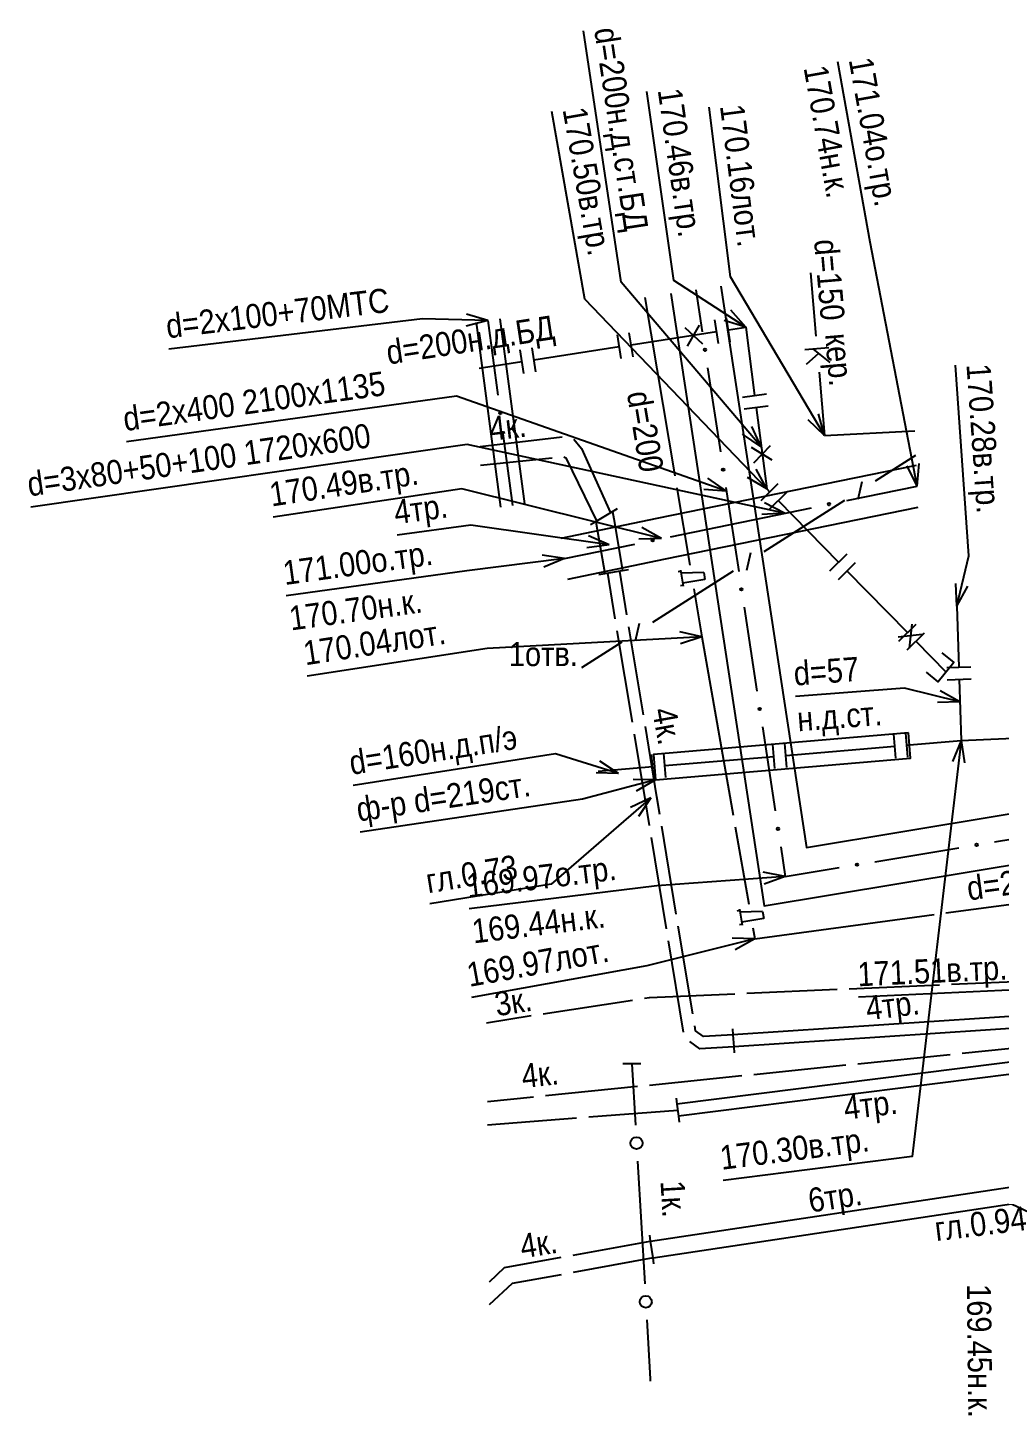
# Model space of a CAD drawing. Header units: metres. Extents: x -3947 to -3704, y 4976 to 6609.
# Drawn here: x -3939.6 to -3899.3, y 6161.8 to 6219.3 of the extents above; entities that cross this region are included whole.
import ezdxf
from ezdxf.enums import TextEntityAlignment as Align

# ---------------------------------------------------------------- set-up
doc = ezdxf.new("R2010")
doc.units = ezdxf.units.M
doc.header["$MEASUREMENT"] = 0
for name, color, linetype, lineweight in [('Газопровод', 7, 'Continuous', 25), ('Дренаж', 7, 'Continuous', 25), ('Кабели', 7, 'Continuous', 25), ('Кабель связи', 7, 'Continuous', 25), ('Кабель электрический', 7, 'Continuous', 25), ('Канализация самотёчная', 7, 'Continuous', 25), ('Теплосеть', 7, 'Continuous', 25)]:
    doc.layers.add(name, color=color, linetype=linetype, lineweight=lineweight)
doc.styles.add('Style-RUSSIAN_1251', font='RUSSIAN_1251.shx')
doc.styles.add('Style-RUSSIAN_1251 I 0.00000', font='RUSSIAN_1251.shx')

msp = doc.modelspace()

# ---------------------------------------------------------------- linework, layer by layer
at = {"layer": 'Газопровод', "linetype": 'Continuous'}
for p, q in [((-3910.932, 6206.2), (-3911.084, 6207.189)), ((-3909.797, 6206.881), (-3910.688, 6207.16)), ((-3910.438, 6206.277), (-3910.59, 6207.265)), ((-3909.797, 6206.881), (-3910.417, 6207.58)), ((-3914.965, 6205.58), (-3915.117, 6206.568)), ((-3914.47, 6205.656), (-3914.623, 6206.644)), ((-3914.547, 6206.15), (-3911.008, 6206.695)), ((-3912.322, 6206.871), (-3911.583, 6206.196)), ((-3911.729, 6206.964), (-3912.225, 6206.096)), ((-3918.997, 6204.959), (-3919.15, 6205.947)), ((-3918.503, 6205.035), (-3918.655, 6206.024)), ((-3918.579, 6205.529), (-3915.041, 6206.074)), ((-3920.843, 6205.181), (-3919.073, 6205.453)), ((-3909.926, 6203.985), (-3908.934, 6204.114)), ((-3909.861, 6203.49), (-3908.87, 6203.618)), ((-3909.154, 6201.922), (-3909.547, 6202.769)), ((-3909.154, 6201.922), (-3909.927, 6202.445)), ((-3908.783, 6201.969), (-3909.474, 6201.246)), ((-3908.704, 6201.374), (-3909.56, 6201.89)), ((-3908.927, 6200.174), (-3909.369, 6200.997)), ((-3908.927, 6200.174), (-3909.73, 6200.651)), ((-3909.164, 6199.701), (-3908.449, 6200.401)), ((-3908.814, 6199.344), (-3908.1, 6200.044)), ((-3908.457, 6199.694), (-3905.952, 6197.136)), ((-3906.309, 6196.786), (-3905.594, 6197.486)), ((-3905.959, 6196.429), (-3905.244, 6197.129)), ((-3905.602, 6196.779), (-3903.096, 6194.221)), ((-3901.051, 6195.323), (-3901.083, 6196.257)), ((-3901.051, 6195.323), (-3900.597, 6196.14)), ((-3901.051, 6195.323), (-3900.967, 6192.785)), ((-3903.454, 6193.871), (-3902.739, 6194.571)), ((-3902.91, 6194.565), (-3903.027, 6193.571)), ((-3902.488, 6194.137), (-3903.483, 6194.034)), ((-3903.104, 6193.514), (-3902.389, 6194.214)), ((-3902.747, 6193.864), (-3901.494, 6192.585)), ((-3901.467, 6192.769), (-3900.468, 6192.802)), ((-3901.45, 6192.269), (-3900.451, 6192.302)), ((-3900.951, 6192.286), (-3900.867, 6189.748)), ((-3900.92, 6191.35), (-3901.735, 6191.807)), ((-3900.92, 6191.35), (-3901.854, 6191.322)), ((-3903.582, 6189.017), (-3903.666, 6190.013)), ((-3903.083, 6189.059), (-3903.168, 6190.055)), ((-3908.597, 6188.593), (-3908.681, 6189.589)), ((-3908.099, 6188.635), (-3908.183, 6189.631)), ((-3908.141, 6189.133), (-3903.624, 6189.515)), ((-3900.867, 6189.748), (-3901.221, 6188.883)), ((-3900.867, 6189.748), (-3900.724, 6188.825)), ((-3915.066, 6188.384), (-3915.851, 6188.89)), ((-3913.613, 6188.168), (-3913.697, 6189.165)), ((-3913.114, 6188.211), (-3913.199, 6189.207)), ((-3913.156, 6188.709), (-3908.639, 6189.091)), ((-3915.066, 6188.384), (-3916, 6188.412)), ((-3915.913, 6188.475), (-3913.655, 6188.667)), ((-3913.532, 6188.12), (-3914.466, 6188.131)), ((-3913.532, 6188.12), (-3914.338, 6187.648))]:
    msp.add_line(p, q, dxfattribs=at)
at = {"layer": 'Газопровод', "linetype": 'Continuous', "flags": 128}
for points in [[(-3909.154, 6201.922), (-3914.959, 6208.741), (-3916.529, 6219.156)], [(-3909.797, 6206.881), (-3912.783, 6208.815), (-3913.894, 6216.644)], [(-3908.927, 6200.174), (-3916.47, 6208.04), (-3917.835, 6215.822)], [(-3910.514, 6206.771), (-3909.797, 6206.881), (-3909.43, 6204.05)], [(-3901.051, 6195.323), (-3900.549, 6197.41), (-3901.098, 6205.299)], [(-3909.365, 6203.554), (-3908.927, 6200.174), (-3908.807, 6200.051)], [(-3901.666, 6193.381), (-3901.173, 6192.985), (-3901.815, 6192.185), (-3902.308, 6192.581)], [(-3900.92, 6191.35), (-3903.22, 6191.914), (-3907.737, 6191.573)], [(-3903.054, 6190.065), (-3913.621, 6189.171), (-3913.532, 6188.12), (-3902.965, 6189.014), (-3903.054, 6190.065)], [(-3900.867, 6189.748), (-3899.014, 6189.832), (-3898.794, 6189.842)], [(-3900.867, 6189.748), (-3902.901, 6172.502), (-3910.739, 6171.509)], [(-3903.126, 6189.557), (-3903.012, 6189.567), (-3900.867, 6189.748)], [(-3915.066, 6188.384), (-3917.689, 6189.198), (-3926.074, 6187.878)], [(-3913.532, 6188.12), (-3916.569, 6187.315), (-3925.784, 6185.944)]]:
    msp.add_lwpolyline(points, dxfattribs=at)
at = {"layer": 'Дренаж', "linetype": 'Continuous'}
for p, q in [((-3913.981, 6208.112), (-3912.736, 6200.716)), ((-3912.653, 6200.223), (-3912.113, 6197.018)), ((-3912.594, 6196.748), (-3912.489, 6196.767)), ((-3912.495, 6196.808), (-3912.386, 6196.148)), ((-3912.499, 6196.171), (-3912.393, 6196.189)), ((-3911.539, 6196.717), (-3912.475, 6196.683)), ((-3911.49, 6196.423), (-3912.406, 6196.268)), ((-3911.539, 6196.717), (-3911.49, 6196.423)), ((-3911.947, 6196.032), (-3911.613, 6194.048)), ((-3911.613, 6194.048), (-3912.525, 6194.249)), ((-3911.613, 6194.048), (-3912.498, 6193.75)), ((-3911.613, 6194.048), (-3910.322, 6186.66)), ((-3910.236, 6186.167), (-3909.676, 6182.966)), ((-3901.498, 6182.603), (-3898.277, 6183.037)), ((-3910.155, 6182.693), (-3910.05, 6182.712)), ((-3910.057, 6182.753), (-3909.944, 6182.094)), ((-3909.101, 6182.668), (-3910.036, 6182.629)), ((-3909.049, 6182.375), (-3909.965, 6182.214)), ((-3909.426, 6181.534), (-3901.993, 6182.536)), ((-3909.101, 6182.668), (-3909.049, 6182.375)), ((-3910.057, 6182.117), (-3909.951, 6182.135)), ((-3909.504, 6181.981), (-3909.426, 6181.534)), ((-3909.426, 6181.534), (-3910.36, 6181.558)), ((-3909.426, 6181.534), (-3910.238, 6181.073))]:
    msp.add_line(p, q, dxfattribs=at)
at = {"layer": 'Дренаж', "linetype": 'Continuous', "flags": 128}
for points in [[(-3911.613, 6194.048), (-3920.514, 6193.566), (-3927.981, 6192.419)], [(-3909.426, 6181.534), (-3913.892, 6180.416), (-3921.171, 6179.092)]]:
    msp.add_lwpolyline(points, dxfattribs=at)
at = {"layer": 'Кабели', "linetype": 'Continuous'}
for p, q in [((-3914.141, 6176.351), (-3914.891, 6176.351)), ((-3914.516, 6176.351), (-3914.369, 6173.813)), ((-3914.282, 6172.315), (-3913.987, 6167.238))]:
    msp.add_line(p, q, dxfattribs=at)
at = {"layer": 'Кабели', "linetype": 'Continuous', "flags": 128}
msp.add_lwpolyline([(-3913.9, 6165.741), (-3913.758, 6163.296), (-3913.753, 6163.202)], dxfattribs=at)
at = {"layer": 'Кабели', "linetype": 'Continuous'}
for centre in [(-3914.325, 6173.064), (-3913.944, 6166.489)]:
    msp.add_circle(centre, 0.25, dxfattribs=at)
at = {"layer": 'Кабель связи', "linetype": 'Continuous'}
for p, q in [((-3904.421, 6200.515), (-3902.745, 6201.58)), ((-3905.135, 6199.747), (-3904.972, 6200.479)), ((-3909.038, 6197.582), (-3905.687, 6199.711)), ((-3909.752, 6196.814), (-3909.589, 6197.545)), ((-3913.655, 6194.648), (-3910.304, 6196.777)), ((-3914.369, 6193.88), (-3914.206, 6194.612)), ((-3916.596, 6192.779), (-3914.921, 6193.844))]:
    msp.add_line(p, q, dxfattribs=at)
at = {"layer": 'Кабель связи', "linetype": 'Continuous', "flags": 128}
msp.add_lwpolyline([(-3884.654, 6190.314), (-3897.995, 6179.44), (-3905.123, 6179.11)], dxfattribs=at)
at = {"layer": 'Кабель электрический', "linetype": 'Continuous'}
for p, q in [((-3920.807, 6201.937), (-3917.408, 6202.333)), ((-3917.825, 6201.455), (-3920.798, 6201.144)), ((-3916.014, 6198.832), (-3915.322, 6199.236)), ((-3915.322, 6199.236), (-3915.107, 6199.362)), ((-3916.23, 6198.706), (-3916.014, 6198.832)), ((-3915.464, 6197.856), (-3916.32, 6198.229)), ((-3915.464, 6197.856), (-3916.391, 6197.734)), ((-3915.64, 6196.667), (-3914.9, 6196.795)), ((-3914.723, 6194.952), (-3915.023, 6196.772)), ((-3914.9, 6196.795), (-3914.654, 6196.838)), ((-3915.886, 6196.625), (-3915.639, 6196.667)), ((-3915.204, 6194.795), (-3915.517, 6196.69)), ((-3914.041, 6190.819), (-3914.641, 6194.459)), ((-3914.496, 6190.51), (-3915.122, 6194.301)), ((-3913.726, 6187.379), (-3914.57, 6186.979)), ((-3913.726, 6187.379), (-3914.243, 6186.601)), ((-3912.676, 6182.553), (-3913.277, 6186.193)), ((-3913.081, 6181.94), (-3913.707, 6185.732)), ((-3911.994, 6178.421), (-3912.594, 6182.06)), ((-3912.374, 6177.656), (-3913, 6181.447)), ((-3905.507, 6179.461), (-3901.761, 6179.626)), ((-3901.262, 6179.648), (-3897.516, 6179.812)), ((-3918.197, 6178.425), (-3914.49, 6178.991)), ((-3909.753, 6179.275), (-3906.007, 6179.439)), ((-3920.542, 6178.051), (-3918.691, 6178.346)), ((-3910.343, 6177.803), (-3910.326, 6177.553)), ((-3910.327, 6177.553), (-3910.293, 6177.055)), ((-3910.293, 6177.054), (-3910.277, 6176.805)), ((-3905.146, 6176.352), (-3901.327, 6176.742)), ((-3900.829, 6176.793), (-3897.009, 6177.183)), ((-3909.464, 6175.911), (-3905.644, 6176.301)), ((-3913.781, 6175.47), (-3909.961, 6175.86)), ((-3920.506, 6174.784), (-3918.596, 6174.979)), ((-3918.098, 6175.03), (-3914.279, 6175.42)), ((-3912.68, 6174.93), (-3912.649, 6174.682)), ((-3916.307, 6174.146), (-3912.618, 6174.434)), ((-3912.649, 6174.682), (-3912.587, 6174.186)), ((-3920.495, 6173.819), (-3916.806, 6174.107)), ((-3912.587, 6174.186), (-3912.555, 6173.938)), ((-3913.742, 6169.006), (-3913.779, 6169.253)), ((-3916.951, 6168.423), (-3913.753, 6169.004)), ((-3913.638, 6168.314), (-3913.742, 6169.006)), ((-3916.938, 6167.714), (-3913.627, 6168.316)), ((-3913.601, 6168.067), (-3913.638, 6168.314))]:
    msp.add_line(p, q, dxfattribs=at)
at = {"layer": 'Кабель электрический', "linetype": 'Continuous', "flags": 128}
for points in [[(-3916.929, 6202.232), (-3916.6, 6201.846), (-3915.402, 6199.19)], [(-3915.971, 6198.857), (-3917.221, 6201.439), (-3917.331, 6201.486)], [(-3915.322, 6199.236), (-3915.271, 6198.938), (-3914.9, 6196.795)], [(-3915.464, 6197.856), (-3921.198, 6198.668), (-3924.248, 6198.264)], [(-3916.014, 6198.832), (-3916.01, 6198.811), (-3915.64, 6196.667)], [(-3913.789, 6186.225), (-3913.973, 6187.338), (-3914.415, 6190.017)], [(-3913.358, 6186.686), (-3913.479, 6187.42), (-3913.959, 6190.326)], [(-3913.726, 6187.379), (-3917.868, 6183.795), (-3922.89, 6182.974)], [(-3913.996, 6179.066), (-3913.793, 6179.097), (-3910.252, 6179.253)], [(-3893.637, 6178.66), (-3910.327, 6177.553)], [(-3910.325, 6177.554), (-3911.55, 6177.478), (-3911.878, 6177.72), (-3911.912, 6177.927)], [(-3893.603, 6178.162), (-3910.293, 6177.055)], [(-3910.295, 6177.054), (-3911.7, 6176.968), (-3912.113, 6177.272)], [(-3894.242, 6176.997), (-3912.649, 6174.682)], [(-3894.18, 6176.501), (-3912.587, 6174.186)], [(-3913.742, 6169.006), (-3898.677, 6171.272), (-3896.47, 6170.226)], [(-3913.638, 6168.314), (-3898.783, 6170.548), (-3896.77, 6169.594)], [(-3920.423, 6167.318), (-3919.794, 6167.906), (-3917.443, 6168.333)], [(-3920.412, 6166.37), (-3919.466, 6167.254), (-3917.43, 6167.624)]]:
    msp.add_lwpolyline(points, dxfattribs=at)
at = {"layer": 'Канализация самотёчная', "linetype": 'Continuous'}
for p, q in [((-3907.111, 6209.127), (-3906.888, 6206.505)), ((-3906.36, 6206.019), (-3907.347, 6205.935)), ((-3906.996, 6205.965), (-3906.309, 6205.421)), ((-3906.778, 6205.793), (-3907.296, 6205.338)), ((-3906.76, 6205.01), (-3906.537, 6202.388)), ((-3906.537, 6202.388), (-3906.78, 6203.29)), ((-3906.537, 6202.388), (-3907.21, 6203.035))]:
    msp.add_line(p, q, dxfattribs=at)
at = {"layer": 'Канализация самотёчная', "linetype": 'Continuous', "flags": 128}
for points in [[(-3906.537, 6202.388), (-3910.424, 6208.962), (-3911.315, 6215.993)], [(-3906.537, 6202.388), (-3902.792, 6202.589)]]:
    msp.add_lwpolyline(points, dxfattribs=at)
at = {"layer": 'Теплосеть', "linetype": 'Continuous'}
for p, q in [((-3911.87, 6208.424), (-3911.604, 6206.684)), ((-3920.481, 6207.152), (-3921.387, 6206.926)), ((-3920.481, 6207.152), (-3921.374, 6207.426)), ((-3920.481, 6207.152), (-3920.074, 6204.064)), ((-3911.378, 6205.201), (-3910.847, 6201.72)), ((-3919.877, 6202.577), (-3919.47, 6199.49)), ((-3902.686, 6200.297), (-3903.102, 6201.133)), ((-3902.686, 6200.297), (-3902.611, 6201.228)), ((-3910.597, 6200.086), (-3911.364, 6200.62)), ((-3910.621, 6200.237), (-3910.09, 6196.757)), ((-3905.607, 6199.697), (-3902.686, 6200.297)), ((-3910.597, 6200.086), (-3911.529, 6200.148)), ((-3912.92, 6198.193), (-3907.077, 6199.395)), ((-3908.193, 6199.165), (-3909.126, 6199.112)), ((-3908.193, 6199.165), (-3909.019, 6199.601)), ((-3913.292, 6198.117), (-3914.105, 6198.577)), ((-3917.312, 6197.292), (-3914.39, 6197.892)), ((-3913.292, 6198.117), (-3914.226, 6198.092)), ((-3917.312, 6197.292), (-3918.236, 6197.426)), ((-3917.312, 6197.292), (-3918.173, 6196.93)), ((-3909.863, 6195.274), (-3909.332, 6191.793)), ((-3909.106, 6190.31), (-3908.575, 6186.83)), ((-3899.49, 6185.549), (-3896.017, 6186.127)), ((-3904.443, 6184.726), (-3900.97, 6185.303)), ((-3908.16, 6184.108), (-3909.075, 6184.293)), ((-3908.16, 6184.108), (-3909.04, 6183.795))]:
    msp.add_line(p, q, dxfattribs=at)
at = {"layer": 'Теплосеть', "linetype": 'Continuous', "flags": 128}
for points in [[(-3902.686, 6200.297), (-3904.636, 6210.401), (-3905.975, 6217.884)], [(-3912.908, 6208.27), (-3909.038, 6182.898), (-3894.951, 6185.239), (-3892.904, 6185.58), (-3882.845, 6187.252)], [(-3910.831, 6208.577), (-3907.282, 6185.318), (-3895.295, 6187.311), (-3893.248, 6187.651), (-3882.945, 6189.364)], [(-3920.481, 6207.152), (-3923.189, 6207.225), (-3933.711, 6205.968)], [(-3919.986, 6207.225), (-3918.974, 6199.555)], [(-3920.976, 6207.079), (-3919.966, 6199.425)], [(-3910.597, 6200.086), (-3921.788, 6204.016), (-3935.468, 6202.125)], [(-3908.193, 6199.165), (-3921.346, 6202.024), (-3939.433, 6199.418)], [(-3917.453, 6198.141), (-3913.465, 6198.96), (-3902.726, 6201.167)], [(-3913.292, 6198.117), (-3921.567, 6200.18), (-3929.386, 6199)], [(-3917.17, 6196.443), (-3913.119, 6197.275), (-3902.645, 6199.427)], [(-3917.312, 6197.292), (-3921.362, 6196.775), (-3928.843, 6195.744)], [(-3908.349, 6185.347), (-3908.16, 6184.108), (-3905.923, 6184.48)], [(-3908.16, 6184.108), (-3913.484, 6183.729), (-3921.255, 6182.777)]]:
    msp.add_lwpolyline(points, dxfattribs=at)
at = {"layer": 'Теплосеть', "linetype": 'Continuous'}
for centre in [(-3911.491, 6205.942), (-3919.975, 6203.321), (-3910.734, 6200.979), (-3906.342, 6199.546), (-3913.655, 6198.043), (-3909.977, 6196.015), (-3909.219, 6191.052), (-3908.462, 6186.088), (-3900.23, 6185.426), (-3905.183, 6184.603)]:
    msp.add_circle(centre, 0.05, dxfattribs=at)

# ---------------------------------------------------------------- texts
at = {"layer": 'Газопровод', "linetype": 'Continuous', "style": 'Style-RUSSIAN_1251', "width": 0.899998}
for s, rotation, p in [('d=200н.д.ст.БД', 278.573, (-3915.095, 6219.372)), ('170.46в.тр.', 278.0718, (-3912.458, 6216.847)), ('170.50в.тр.', 279.9508, (-3916.407, 6216.072)), ('170.28в.тр.', 273.98635, (-3899.652, 6205.4)), ('d=57', 4.31051, (-3907.846, 6193.019)), ('н.д.ст.', 4.31051, (-3907.704, 6191.125)), ('d=160н.д.п/э', 8.94461, (-3926.3, 6189.311)), ('ф-р d=219ст.', 8.45981, (-3925.997, 6187.378)), ('170.30в.тр.', 7.21837, (-3910.921, 6172.947))]:
    msp.add_text(s, height=1, rotation=rotation, dxfattribs=at).set_placement(p, align=Align.TOP_LEFT)
msp.add_text('d=200н.д.БД', height=1, rotation=8.71326, dxfattribs=at).set_placement((-3924.61, 6205.329))
at = {"layer": 'Дренаж', "linetype": 'Continuous', "style": 'Style-RUSSIAN_1251', "width": 0.899998}
for rotation, p in [(279.4226, (-3914.729, 6204.144)), (7.68012, (-3900.558, 6183.117))]:
    msp.add_text('d=200', height=1, rotation=rotation, dxfattribs=at).set_placement(p)
for s, rotation, p in [('170.04лот.', 8.7293, (-3928.201, 6193.853)), ('169.97лот.', 10.31071, (-3921.431, 6180.519))]:
    msp.add_text(s, height=1, rotation=rotation, dxfattribs=at).set_placement(p, align=Align.TOP_LEFT)
at = {"layer": 'Кабели', "linetype": 'Continuous', "style": 'Style-RUSSIAN_1251', "width": 0.899998}
msp.add_text('1к.', height=1, rotation=273.32245, dxfattribs=at).set_placement((-3913.332, 6171.487))
at = {"layer": 'Кабель связи', "linetype": 'Continuous', "style": 'Style-RUSSIAN_1251', "width": 0.899998}
msp.add_text('1отв.', height=1, dxfattribs=at).set_placement((-3919.618, 6192.832))
at = {"layer": 'Кабель связи', "linetype": 'Continuous', "style": 'Style-RUSSIAN_1251', "width": 0.9}
msp.add_text('171.51в.тр.', height=1, rotation=2.6507, dxfattribs=at).set_placement((-3905.19, 6180.559), align=Align.TOP_LEFT)
at = {"layer": 'Кабель электрический', "linetype": 'Continuous'}
for s, rotation, style, width, p in [('4к.', 6.64906, 'Style-RUSSIAN_1251', 0.899998, (-3920.368, 6202.17)), ('4к.', 280.2991, 'Style-RUSSIAN_1251', 0.899998, (-3913.68, 6191.014)), ('3к.', 9.06619, 'Style-RUSSIAN_1251', 0.899998, (-3920.113, 6178.317)), ('4тр.', 6.74312, 'Style-RUSSIAN_1251', 0.899998, (-3904.758, 6178.151)), ('4к.', 6.38023, 'Style-RUSSIAN_1251', 0.899998, (-3919.033, 6175.338)), ('4тр.', 6.74312, 'Style-RUSSIAN_1251', 0.899998, (-3905.673, 6174.03)), ('6тр.', 8.55324, 'Style-RUSSIAN_1251 I 0.00000', 0.9, (-3907.124, 6170.182)), ('гл.0.94', 7.04225, 'Style-RUSSIAN_1251 I 0.00000', 0.9, (-3901.901, 6168.999)), ('4к.', 8.95702, 'Style-RUSSIAN_1251 I 0.00000', 0.9, (-3919.064, 6168.285))]:
    msp.add_text(s, height=1, rotation=rotation, dxfattribs=dict(at, style=style, width=width)).set_placement(p)
at = {"layer": 'Кабель электрический', "linetype": 'Continuous', "style": 'Style-RUSSIAN_1251'}
for s, rotation, width, p in [('4тр.', 7.5337, 0.899998, (-3924.439, 6199.702)), ('гл.0.73', 9.2859, 0.9, (-3923.124, 6184.405))]:
    msp.add_text(s, height=1, rotation=rotation, dxfattribs=dict(at, width=width)).set_placement(p, align=Align.TOP_LEFT)
at = {"layer": 'Канализация самотёчная', "linetype": 'Continuous', "style": 'Style-RUSSIAN_1251', "width": 0.899998}
msp.add_text('170.16лот.', height=1, rotation=277.2206, dxfattribs=at).set_placement((-3909.876, 6216.175), align=Align.TOP_LEFT)
for s, p in [('d=150', (-3906.969, 6210.485)), ('кер.', (-3906.513, 6206.585))]:
    msp.add_text(s, height=1, rotation=274.86697, dxfattribs=at).set_placement(p)
at = {"layer": 'Теплосеть', "linetype": 'Continuous', "style": 'Style-RUSSIAN_1251', "width": 0.899998}
for s, rotation, p in [('170.74н.к.', 280.1474, (-3906.418, 6217.805)), ('171.04о.тр.', 280.1474, (-3904.548, 6218.139)), ('d=2х100+70МТС', 6.8125, (-3933.883, 6207.408)), ('d=2х400 2100х1135', 7.8731, (-3935.666, 6203.561)), ('d=3х80+50+100 1720х600', 8.2003, (-3939.64, 6200.853)), ('170.49в.тр.', 8.5821, (-3929.602, 6200.434)), ('171.00о.тр.', 7.8432, (-3929.041, 6197.181)), ('170.70н.к.', 7.8432, (-3928.782, 6195.299)), ('169.97о.тр.', 6.98497, (-3921.431, 6184.216)), ('169.44н.к.', 6.98497, (-3921.2, 6182.33)), ('169.45н.к.', 270.60274, (-3899.631, 6167.226))]:
    msp.add_text(s, height=1, rotation=rotation, dxfattribs=at).set_placement(p, align=Align.TOP_LEFT)

doc.saveas('drawing.dxf')
